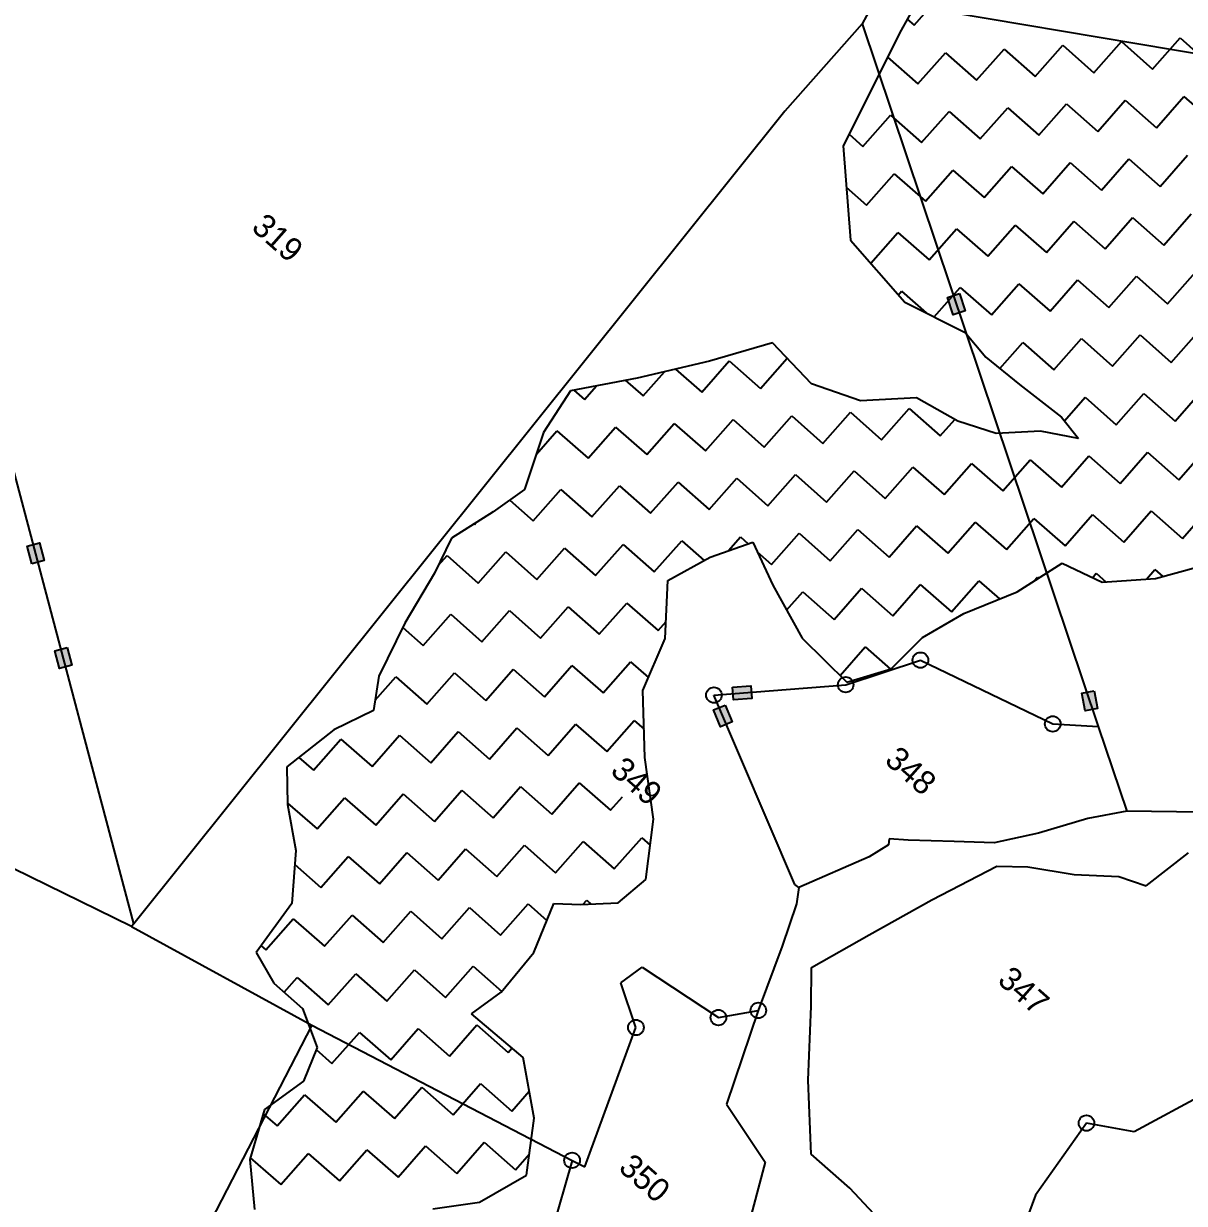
# Model space of a CAD drawing. Header units: metres. Extents: x 316400 to 324250, y 1868140 to 1873603.
# Drawn here: x 321495.2 to 321970.4, y 1870567.9 to 1871051.1 of the extents above; entities that cross this region are included whole.
import ezdxf

# ---------------------------------------------------------------- set-up
doc = ezdxf.new("R2010")
doc.units = ezdxf.units.M
for name, color, linetype in [('POLY_HATCH', 12, 'Continuous'), ('POLY_PARCEL', 6, 'Continuous'), ('POLY_WATER', 4, 'Continuous'), ('TEXT_PARCEL', 7, 'Continuous')]:
    doc.layers.add(name, color=color, linetype=linetype)
doc.styles.add('TEXT_MAP', font='')
doc.styles.get('TEXT_MAP').set_extended_font_data('Kruti Dev 050')

msp = doc.modelspace()

# ---------------------------------------------------------------- hatches: boundary and pattern name
for points in [[(321875.83, 1870931.79), (321880.73, 1870933.43), (321878.35, 1870940.5), (321873.46, 1870938.86)], [(321501.64, 1870838.37), (321496.65, 1870837.05), (321498.57, 1870829.83), (321503.56, 1870831.16)], [(321509.93, 1870787), (321514.92, 1870788.32), (321513.01, 1870795.54), (321508.02, 1870794.21)], [(321793.28, 1870774.7), (321792.87, 1870779.85), (321785.43, 1870779.26), (321785.84, 1870774.11)], [(321929.81, 1870769.58), (321934.88, 1870770.55), (321933.47, 1870777.88), (321928.4, 1870776.91)], [(321780.52, 1870763.1), (321785.27, 1870765.12), (321782.35, 1870771.99), (321777.6, 1870769.97)]]:
    msp.add_hatch(color=256).paths.add_polyline_path(points)

# ---------------------------------------------------------------- linework, layer by layer
for points in [[(321878.35, 1870940.5), (321880.73, 1870933.43), (321875.83, 1870931.79), (321873.46, 1870938.86)], [(321498.57, 1870829.83), (321496.65, 1870837.05), (321501.64, 1870838.37), (321503.56, 1870831.16)], [(321513.01, 1870795.54), (321514.92, 1870788.32), (321509.93, 1870787), (321508.02, 1870794.21)], [(321785.43, 1870779.26), (321792.87, 1870779.85), (321793.28, 1870774.7), (321785.84, 1870774.11)], [(321933.47, 1870777.88), (321934.88, 1870770.55), (321929.81, 1870769.58), (321928.4, 1870776.91)], [(321782.35, 1870771.99), (321785.27, 1870765.12), (321780.52, 1870763.1), (321777.6, 1870769.97)]]:
    msp.add_lwpolyline(points, close=True)
for centre in [(321862.37, 1870790.39), (321777.81, 1870776.07), (321831.75, 1870780.33), (321916.53, 1870764.26), (321795.99, 1870646.9), (321779.65, 1870643.98), (321745.87, 1870639.9), (321930.34, 1870600.76), (321719.74, 1870585.5)]:
    msp.add_circle(centre, 3.19)
at = {"layer": 'POLY_HATCH'}
for p, q in [((321873.03, 1871081.46), (321854.44, 1871048.49)), ((321854.44, 1871048.49), (321830.72, 1871001.05)), ((321830.72, 1871001.05), (321833.7, 1870962.37)), ((321833.7, 1870962.37), (321856.02, 1870937.02)), ((321856.02, 1870937.02), (321880.74, 1870924.6)), ((321880.74, 1870924.6), (321889.2, 1870914.49)), ((321801.76, 1870920.33), (321775.98, 1870912.79)), ((321817.73, 1870903.59), (321801.76, 1870920.33)), ((321889.2, 1870914.49), (321902.93, 1870903.29)), ((321775.98, 1870912.79), (321746.37, 1870905.95)), ((321746.37, 1870905.95), (321719.02, 1870900.68)), ((321719.02, 1870900.68), (321708.05, 1870883.66)), ((321837.82, 1870896.58), (321817.73, 1870903.59)), ((321902.93, 1870903.29), (321920.1, 1870889.94)), ((321860.69, 1870897.78), (321837.82, 1870896.58)), ((321877.63, 1870888.21), (321860.69, 1870897.78)), ((321893.32, 1870883.28), (321877.63, 1870888.21)), ((321920.1, 1870889.94), (321927.06, 1870881.15)), ((321708.05, 1870883.66), (321700.32, 1870860.22)), ((321911.48, 1870884.19), (321893.32, 1870883.28)), ((321927.06, 1870881.15), (321911.48, 1870884.19)), ((321700.32, 1870860.22), (321687.41, 1870851.13)), ((321687.41, 1870851.13), (321670.36, 1870840.35)), ((321670.36, 1870840.35), (321663.47, 1870825.96)), ((321776.21, 1870832.6), (321793.68, 1870838.73)), ((321793.68, 1870838.73), (321801.92, 1870821.05)), ((321758.97, 1870823.02), (321776.21, 1870832.6)), ((321901.94, 1870818.35), (321920.43, 1870830.09)), ((321920.43, 1870830.09), (321936.71, 1870822.27)), ((321958.62, 1870823.83), (321975.48, 1870828.53)), ((321663.47, 1870825.96), (321651.29, 1870805.56)), ((321757.89, 1870799.21), (321758.97, 1870823.02)), ((321936.71, 1870822.27), (321958.62, 1870823.83)), ((321801.92, 1870821.05), (321813.87, 1870799.44)), ((321880.14, 1870809.52), (321901.94, 1870818.35)), ((321863.27, 1870799.61), (321880.14, 1870809.52)), ((321651.29, 1870805.56), (321640.62, 1870783.83)), ((321748.68, 1870778), (321757.89, 1870799.21)), ((321813.87, 1870799.44), (321832.19, 1870781.36)), ((321850.39, 1870786.84), (321863.27, 1870799.61)), ((321640.62, 1870783.83), (321638.44, 1870769.73)), ((321832.19, 1870781.36), (321850.39, 1870786.84)), ((321749.57, 1870750.49), (321748.68, 1870778)), ((321638.44, 1870769.73), (321622.15, 1870761.84)), ((321622.15, 1870761.84), (321603.01, 1870746.68)), ((321753.09, 1870725.23), (321749.57, 1870750.49)), ((321603.01, 1870746.68), (321603.28, 1870731.32)), ((321603.28, 1870731.32), (321606.62, 1870712.37)), ((321749.99, 1870700.6), (321753.09, 1870725.23)), ((321606.62, 1870712.37), (321604.93, 1870690.73)), ((321738.64, 1870691.04), (321749.99, 1870700.6)), ((321604.93, 1870690.73), (321590.36, 1870670.65)), ((321704.06, 1870670.66), (321712.31, 1870690.76)), ((321712.31, 1870690.76), (321723.26, 1870690.24)), ((321723.26, 1870690.24), (321738.64, 1870691.04)), ((321590.36, 1870670.65), (321597.56, 1870658.09)), ((321690.71, 1870654.39), (321704.06, 1870670.66)), ((321597.56, 1870658.09), (321609.34, 1870647.71)), ((321678.62, 1870645.48), (321690.71, 1870654.39)), ((321609.34, 1870647.71), (321615.33, 1870631.77)), ((321699.71, 1870627.57), (321678.62, 1870645.48)), ((321615.33, 1870631.77), (321609.82, 1870617.94)), ((321704.24, 1870602.72), (321699.71, 1870627.57)), ((321609.82, 1870617.94), (321593.77, 1870606.28)), ((321593.77, 1870606.28), (321587.75, 1870585.79)), ((321701.05, 1870579.46), (321704.24, 1870602.72)), ((321587.75, 1870585.79), (321589.77, 1870565.33)), ((321681.82, 1870568.37), (321701.05, 1870579.46)), ((321662.76, 1870565.6), (321681.82, 1870568.37))]:
    msp.add_line(p, q, dxfattribs=at)
at = {"layer": 'POLY_HATCH', "linetype": 'Continuous', "ltscale": 10}
for p, q in [((321859.79, 1871050.42), (321871.04, 1871063.19)), ((321856.94, 1871052.93), (321859.79, 1871050.42)), ((321957.43, 1871032.49), (321968.69, 1871045.27)), ((321968.69, 1871045.27), (321981.46, 1871034.02)), ((321885.35, 1871027.91), (321896.6, 1871040.69)), ((321896.6, 1871040.69), (321909.38, 1871029.44)), ((321909.38, 1871029.44), (321920.63, 1871042.22)), ((321920.63, 1871042.22), (321933.41, 1871030.97)), ((321933.41, 1871030.97), (321944.66, 1871043.74)), ((321944.66, 1871043.74), (321957.43, 1871032.49)), ((321848.87, 1871037.35), (321861.32, 1871026.39)), ((321861.32, 1871026.39), (321872.57, 1871039.16)), ((321872.57, 1871039.16), (321885.35, 1871027.91)), ((321958.96, 1871008.46), (321970.21, 1871021.24)), ((321970.21, 1871021.24), (321982.99, 1871009.99)), ((321886.88, 1871003.89), (321898.13, 1871016.66)), ((321898.13, 1871016.66), (321910.9, 1871005.41)), ((321910.9, 1871005.41), (321922.15, 1871018.19)), ((321922.15, 1871018.19), (321934.93, 1871006.94)), ((321934.93, 1871006.94), (321946.18, 1871019.72)), ((321946.18, 1871019.72), (321958.96, 1871008.46)), ((321838.82, 1871000.83), (321850.07, 1871013.61)), ((321850.07, 1871013.61), (321862.85, 1871002.36)), ((321862.85, 1871002.36), (321874.1, 1871015.14)), ((321874.1, 1871015.14), (321886.88, 1871003.89)), ((321833.12, 1871005.85), (321838.82, 1871000.83)), ((321960.49, 1870984.44), (321971.74, 1870997.21)), ((321888.4, 1870979.86), (321899.65, 1870992.63)), ((321899.65, 1870992.63), (321912.43, 1870981.38)), ((321912.43, 1870981.38), (321923.68, 1870994.16)), ((321923.68, 1870994.16), (321936.46, 1870982.91)), ((321936.46, 1870982.91), (321947.71, 1870995.69)), ((321947.71, 1870995.69), (321960.49, 1870984.44)), ((321840.34, 1870976.8), (321851.6, 1870989.58)), ((321851.6, 1870989.58), (321864.37, 1870978.33)), ((321864.37, 1870978.33), (321875.62, 1870991.11)), ((321875.62, 1870991.11), (321888.4, 1870979.86)), ((321832.02, 1870984.13), (321840.34, 1870976.8)), ((321962.01, 1870960.41), (321973.26, 1870973.18)), ((321889.93, 1870955.83), (321901.18, 1870968.61)), ((321901.18, 1870968.61), (321913.96, 1870957.35)), ((321913.96, 1870957.35), (321925.21, 1870970.13)), ((321925.21, 1870970.13), (321937.99, 1870958.88)), ((321937.99, 1870958.88), (321949.24, 1870971.66)), ((321949.24, 1870971.66), (321962.01, 1870960.41)), ((321842.01, 1870952.93), (321853.12, 1870965.55)), ((321853.12, 1870965.55), (321865.9, 1870954.3)), ((321865.9, 1870954.3), (321877.15, 1870967.08)), ((321877.15, 1870967.08), (321889.93, 1870955.83)), ((321963.54, 1870936.38), (321974.79, 1870949.16)), ((321891.45, 1870931.8), (321902.71, 1870944.58)), ((321902.71, 1870944.58), (321915.48, 1870933.33)), ((321915.48, 1870933.33), (321926.73, 1870946.1)), ((321926.73, 1870946.1), (321939.51, 1870934.85)), ((321939.51, 1870934.85), (321950.76, 1870947.63)), ((321950.76, 1870947.63), (321963.54, 1870936.38)), ((321853.35, 1870940.05), (321854.65, 1870941.52)), ((321854.65, 1870941.52), (321864.74, 1870932.64)), ((321868.05, 1870930.98), (321878.68, 1870943.05)), ((321878.68, 1870943.05), (321891.45, 1870931.8)), ((321965.07, 1870912.35), (321976.32, 1870925.13)), ((321894.84, 1870909.88), (321904.23, 1870920.55)), ((321904.23, 1870920.55), (321917.01, 1870909.3)), ((321917.01, 1870909.3), (321928.26, 1870922.07)), ((321928.26, 1870922.07), (321941.04, 1870910.82)), ((321941.04, 1870910.82), (321952.29, 1870923.6)), ((321952.29, 1870923.6), (321965.07, 1870912.35)), ((321762.11, 1870909.58), (321772.84, 1870900.14)), ((321772.84, 1870900.14), (321784.09, 1870912.92)), ((321784.09, 1870912.92), (321796.87, 1870901.66)), ((321796.87, 1870901.66), (321807.76, 1870914.04)), ((321741.53, 1870905.02), (321748.81, 1870898.61)), ((321748.81, 1870898.61), (321757.54, 1870908.53)), ((321720.4, 1870900.94), (321724.78, 1870897.09)), ((321724.78, 1870897.09), (321729.77, 1870902.75)), ((321966.59, 1870888.32), (321977.84, 1870901.1)), ((321921.31, 1870888.42), (321929.79, 1870898.05)), ((321929.79, 1870898.05), (321942.56, 1870886.8)), ((321942.56, 1870886.8), (321953.82, 1870899.57)), ((321953.82, 1870899.57), (321966.59, 1870888.32)), ((321798.39, 1870877.64), (321809.64, 1870890.41)), ((321809.64, 1870890.41), (321822.42, 1870879.16)), ((321822.42, 1870879.16), (321833.67, 1870891.94)), ((321833.67, 1870891.94), (321846.45, 1870880.69)), ((321846.45, 1870880.69), (321857.7, 1870893.47)), ((321857.7, 1870893.47), (321870.48, 1870882.22)), ((321726.31, 1870873.06), (321737.56, 1870885.83)), ((321737.56, 1870885.83), (321750.34, 1870874.58)), ((321750.34, 1870874.58), (321761.59, 1870887.36)), ((321761.59, 1870887.36), (321774.36, 1870876.11)), ((321774.36, 1870876.11), (321785.62, 1870888.89)), ((321785.62, 1870888.89), (321798.39, 1870877.64)), ((321870.48, 1870882.22), (321876.38, 1870888.91)), ((321705.11, 1870874.74), (321713.53, 1870884.31)), ((321713.53, 1870884.31), (321726.31, 1870873.06)), ((321968.12, 1870864.29), (321979.37, 1870877.07)), ((321872.01, 1870858.19), (321883.26, 1870870.96)), ((321883.26, 1870870.96), (321896.03, 1870859.71)), ((321896.03, 1870859.71), (321907.28, 1870872.49)), ((321907.28, 1870872.49), (321920.06, 1870861.24)), ((321920.06, 1870861.24), (321931.31, 1870874.02)), ((321931.31, 1870874.02), (321944.09, 1870862.77)), ((321944.09, 1870862.77), (321955.34, 1870875.54)), ((321955.34, 1870875.54), (321968.12, 1870864.29)), ((321799.92, 1870853.61), (321811.17, 1870866.39)), ((321811.17, 1870866.39), (321823.95, 1870855.13)), ((321823.95, 1870855.13), (321835.2, 1870867.91)), ((321835.2, 1870867.91), (321847.98, 1870856.66)), ((321847.98, 1870856.66), (321859.23, 1870869.44)), ((321859.23, 1870869.44), (321872.01, 1870858.19)), ((321727.83, 1870849.03), (321739.08, 1870861.81)), ((321739.08, 1870861.81), (321751.86, 1870850.55)), ((321751.86, 1870850.55), (321763.11, 1870863.33)), ((321763.11, 1870863.33), (321775.89, 1870852.08)), ((321775.89, 1870852.08), (321787.14, 1870864.86)), ((321787.14, 1870864.86), (321799.92, 1870853.61)), ((321703.81, 1870847.5), (321715.06, 1870860.28)), ((321715.06, 1870860.28), (321727.83, 1870849.03)), ((321694.23, 1870855.93), (321703.81, 1870847.5)), ((321945.62, 1870838.74), (321956.87, 1870851.52)), ((321956.87, 1870851.52), (321969.65, 1870840.26)), ((321969.65, 1870840.26), (321980.9, 1870853.04)), ((321679.78, 1870845.98), (321680.43, 1870846.72)), ((321873.53, 1870834.16), (321884.78, 1870846.94)), ((321884.78, 1870846.94), (321897.56, 1870835.68)), ((321897.56, 1870835.68), (321908.81, 1870848.46)), ((321908.81, 1870848.46), (321921.59, 1870837.21)), ((321921.59, 1870837.21), (321932.84, 1870849.99)), ((321932.84, 1870849.99), (321945.62, 1870838.74)), ((321679.56, 1870846.17), (321679.78, 1870845.98)), ((321801.45, 1870829.58), (321812.7, 1870842.36)), ((321812.7, 1870842.36), (321825.47, 1870831.11)), ((321825.47, 1870831.11), (321836.73, 1870843.88)), ((321836.73, 1870843.88), (321849.5, 1870832.63)), ((321849.5, 1870832.63), (321860.75, 1870845.41)), ((321860.75, 1870845.41), (321873.53, 1870834.16)), ((321729.36, 1870825), (321740.61, 1870837.78)), ((321740.61, 1870837.78), (321753.39, 1870826.53)), ((321753.39, 1870826.53), (321764.64, 1870839.3)), ((321764.64, 1870839.3), (321773.78, 1870831.25)), ((321783.76, 1870835.25), (321788.67, 1870840.83)), ((321788.67, 1870840.83), (321791.8, 1870838.07)), ((321665.04, 1870829.24), (321668.53, 1870833.2)), ((321668.53, 1870833.2), (321681.3, 1870821.95)), ((321681.3, 1870821.95), (321692.55, 1870834.72)), ((321692.55, 1870834.72), (321705.33, 1870823.47)), ((321705.33, 1870823.47), (321716.58, 1870836.25)), ((321716.58, 1870836.25), (321729.36, 1870825)), ((321795.5, 1870834.81), (321801.45, 1870829.58)), ((321954.94, 1870823.57), (321958.39, 1870827.49)), ((321958.39, 1870827.49), (321961.6, 1870824.66)), ((321875.06, 1870810.13), (321886.31, 1870822.91)), ((321886.31, 1870822.91), (321894.78, 1870815.45)), ((321908.83, 1870822.72), (321910.34, 1870824.43)), ((321910.34, 1870824.43), (321910.84, 1870824)), ((321932.78, 1870824.16), (321934.37, 1870825.96)), ((321934.37, 1870825.96), (321938.42, 1870822.39)), ((321807.59, 1870810.8), (321814.22, 1870818.33)), ((321814.22, 1870818.33), (321827, 1870807.08)), ((321827, 1870807.08), (321838.25, 1870819.85)), ((321838.25, 1870819.85), (321851.03, 1870808.6)), ((321851.03, 1870808.6), (321862.28, 1870821.38)), ((321862.28, 1870821.38), (321875.06, 1870810.13)), ((321730.89, 1870800.97), (321742.14, 1870813.75)), ((321742.14, 1870813.75), (321754.92, 1870802.5)), ((321658.8, 1870796.39), (321670.05, 1870809.17)), ((321670.05, 1870809.17), (321682.83, 1870797.92)), ((321682.83, 1870797.92), (321694.08, 1870810.7)), ((321694.08, 1870810.7), (321706.86, 1870799.44)), ((321706.86, 1870799.44), (321718.11, 1870812.22)), ((321718.11, 1870812.22), (321730.89, 1870800.97)), ((321650.42, 1870803.77), (321658.8, 1870796.39)), ((321754.92, 1870802.5), (321758.21, 1870806.24)), ((321829.44, 1870784.08), (321839.78, 1870795.83)), ((321839.78, 1870795.83), (321850.09, 1870786.75)), ((321732.41, 1870776.94), (321743.66, 1870789.72)), ((321743.66, 1870789.72), (321750.97, 1870783.28)), ((321660.33, 1870772.36), (321671.58, 1870785.14)), ((321671.58, 1870785.14), (321684.36, 1870773.89)), ((321684.36, 1870773.89), (321695.61, 1870786.67)), ((321695.61, 1870786.67), (321708.38, 1870775.42)), ((321708.38, 1870775.42), (321719.64, 1870788.19)), ((321719.64, 1870788.19), (321732.41, 1870776.94)), ((321639.1, 1870774.02), (321647.55, 1870783.61)), ((321647.55, 1870783.61), (321660.33, 1870772.36)), ((321733.94, 1870752.91), (321745.19, 1870765.69)), ((321745.19, 1870765.69), (321749.19, 1870762.17)), ((321661.85, 1870748.33), (321673.1, 1870761.11)), ((321673.1, 1870761.11), (321685.88, 1870749.86)), ((321685.88, 1870749.86), (321697.13, 1870762.64)), ((321697.13, 1870762.64), (321709.91, 1870751.39)), ((321709.91, 1870751.39), (321721.16, 1870764.17)), ((321721.16, 1870764.17), (321733.94, 1870752.91)), ((321613.8, 1870745.28), (321625.05, 1870758.06)), ((321625.05, 1870758.06), (321637.83, 1870746.81)), ((321637.83, 1870746.81), (321649.08, 1870759.59)), ((321649.08, 1870759.59), (321661.85, 1870748.33)), ((321607.85, 1870750.52), (321613.8, 1870745.28)), ((321639.35, 1870722.78), (321650.6, 1870735.56)), ((321650.6, 1870735.56), (321663.38, 1870724.31)), ((321663.38, 1870724.31), (321674.63, 1870737.08)), ((321674.63, 1870737.08), (321687.41, 1870725.83)), ((321687.41, 1870725.83), (321698.66, 1870738.61)), ((321698.66, 1870738.61), (321711.44, 1870727.36)), ((321711.44, 1870727.36), (321722.69, 1870740.14)), ((321722.69, 1870740.14), (321735.47, 1870728.89)), ((321603.27, 1870731.87), (321615.32, 1870721.25)), ((321615.32, 1870721.25), (321626.57, 1870734.03)), ((321626.57, 1870734.03), (321639.35, 1870722.78)), ((321735.47, 1870728.89), (321740.32, 1870734.4)), ((321736.99, 1870704.86), (321748.24, 1870717.63)), ((321748.24, 1870717.63), (321751.75, 1870714.55)), ((321640.88, 1870698.75), (321652.13, 1870711.53)), ((321652.13, 1870711.53), (321664.91, 1870700.28)), ((321664.91, 1870700.28), (321676.16, 1870713.06)), ((321676.16, 1870713.06), (321688.94, 1870701.8)), ((321688.94, 1870701.8), (321700.19, 1870714.58)), ((321700.19, 1870714.58), (321712.96, 1870703.33)), ((321712.96, 1870703.33), (321724.21, 1870716.11)), ((321724.21, 1870716.11), (321736.99, 1870704.86)), ((321606.17, 1870706.62), (321616.85, 1870697.22)), ((321616.85, 1870697.22), (321628.1, 1870710)), ((321628.1, 1870710), (321640.88, 1870698.75)), ((321724.16, 1870690.29), (321725.74, 1870692.08)), ((321725.74, 1870692.08), (321727.57, 1870690.47)), ((321642.4, 1870674.72), (321653.66, 1870687.5)), ((321653.66, 1870687.5), (321666.43, 1870676.25)), ((321666.43, 1870676.25), (321677.68, 1870689.03)), ((321677.68, 1870689.03), (321690.46, 1870677.78)), ((321690.46, 1870677.78), (321701.71, 1870690.55)), ((321701.71, 1870690.55), (321709.43, 1870683.76)), ((321594.35, 1870671.67), (321605.6, 1870684.45)), ((321605.6, 1870684.45), (321618.38, 1870673.2)), ((321618.38, 1870673.2), (321629.63, 1870685.97)), ((321629.63, 1870685.97), (321642.4, 1870674.72)), ((321592.37, 1870673.41), (321594.35, 1870671.67)), ((321643.93, 1870650.69), (321655.18, 1870663.47)), ((321655.18, 1870663.47), (321667.96, 1870652.22)), ((321667.96, 1870652.22), (321679.21, 1870665)), ((321679.21, 1870665), (321690.94, 1870654.67)), ((321601.79, 1870654.36), (321607.12, 1870660.42)), ((321607.12, 1870660.42), (321619.9, 1870649.17)), ((321619.9, 1870649.17), (321631.15, 1870661.95)), ((321631.15, 1870661.95), (321643.93, 1870650.69)), ((321645.46, 1870626.67), (321656.71, 1870639.44)), ((321656.71, 1870639.44), (321669.49, 1870628.19)), ((321669.49, 1870628.19), (321680.74, 1870640.97)), ((321680.74, 1870640.97), (321693.51, 1870629.72)), ((321621.43, 1870625.14), (321632.68, 1870637.92)), ((321632.68, 1870637.92), (321645.46, 1870626.67)), ((321614.96, 1870630.84), (321621.43, 1870625.14)), ((321693.51, 1870629.72), (321695.08, 1870631.5)), ((321646.98, 1870602.64), (321658.23, 1870615.41)), ((321658.23, 1870615.41), (321671.01, 1870604.16)), ((321671.01, 1870604.16), (321682.26, 1870616.94)), ((321682.26, 1870616.94), (321695.04, 1870605.69)), ((321598.93, 1870599.58), (321610.18, 1870612.36)), ((321610.18, 1870612.36), (321622.96, 1870601.11)), ((321622.96, 1870601.11), (321634.21, 1870613.89)), ((321634.21, 1870613.89), (321646.98, 1870602.64)), ((321695.04, 1870605.69), (321702.21, 1870613.84)), ((321593.27, 1870604.57), (321598.93, 1870599.58)), ((321648.51, 1870578.61), (321659.76, 1870591.39)), ((321659.76, 1870591.39), (321672.54, 1870580.13)), ((321672.54, 1870580.13), (321683.79, 1870592.91)), ((321683.79, 1870592.91), (321696.57, 1870581.66)), ((321587.97, 1870586.55), (321600.45, 1870575.56)), ((321600.45, 1870575.56), (321611.7, 1870588.33)), ((321611.7, 1870588.33), (321624.48, 1870577.08)), ((321624.48, 1870577.08), (321635.73, 1870589.86)), ((321635.73, 1870589.86), (321648.51, 1870578.61)), ((321696.57, 1870581.66), (321702.24, 1870588.1))]:
    msp.add_line(p, q, dxfattribs=at)
at = {"layer": 'POLY_PARCEL'}
for p, q in [((321521.51, 1870753.42), (321421.8, 1871129.24)), ((321843.8, 1871061.03), (321838.49, 1871051.09)), ((322070.33, 1871022.63), (321843.8, 1871061.03)), ((321838.49, 1871051.09), (321806.8, 1871015.29)), ((321838.49, 1871051.09), (321935.19, 1870763.16)), ((321806.8, 1871015.29), (321540.31, 1870682.36)), ((321831.75, 1870780.33), (321862.37, 1870790.39)), ((321862.37, 1870790.39), (321916.53, 1870764.26)), ((321777.81, 1870776.07), (321831.75, 1870780.33)), ((321810.88, 1870698.42), (321777.81, 1870776.07)), ((321916.53, 1870764.26), (321935.19, 1870763.16)), ((321935.19, 1870763.16), (321946.83, 1870728.49)), ((321540.31, 1870682.36), (321521.51, 1870753.42)), ((321539.4, 1870681.22), (321443.22, 1870728.38)), ((321812.63, 1870697.3), (321810.88, 1870698.42)), ((321540.31, 1870682.36), (321539.4, 1870681.22)), ((321539.4, 1870681.22), (321613.16, 1870640.9)), ((321739.75, 1870658.26), (321748.49, 1870664.66)), ((321748.49, 1870664.66), (321779.65, 1870643.98)), ((321745.87, 1870639.9), (321739.75, 1870658.26)), ((321779.65, 1870643.98), (321795.99, 1870646.9)), ((321613.16, 1870640.9), (321491.04, 1870404.05)), ((321613.16, 1870640.9), (321719.74, 1870585.5)), ((321724.94, 1870582.8), (321745.87, 1870639.9)), ((321979.17, 1870613.05), (321949.82, 1870597.23)), ((321930.34, 1870600.76), (321909.42, 1870571.27)), ((321949.82, 1870597.23), (321930.34, 1870600.76)), ((321719.74, 1870585.5), (321701.8, 1870522.56)), ((321719.74, 1870585.5), (321724.94, 1870582.8)), ((321909.42, 1870571.27), (321886.63, 1870509.13))]:
    msp.add_line(p, q, dxfattribs=at)
at = {"layer": 'POLY_WATER'}
for p, q in [((321946.83, 1870728.49), (321930.88, 1870725.59)), ((321977.33, 1870728.17), (321946.83, 1870728.49)), ((321930.88, 1870725.59), (321910.71, 1870719.46)), ((321849.59, 1870717.2), (321849.3, 1870714.79)), ((321857.3, 1870716.71), (321849.59, 1870717.2)), ((321876.14, 1870716.05), (321857.3, 1870716.71)), ((321910.71, 1870719.46), (321892.5, 1870715.58)), ((321849.3, 1870714.79), (321841.41, 1870709.79)), ((321892.5, 1870715.58), (321876.14, 1870716.05)), ((321954.72, 1870697.96), (321972.13, 1870711.51)), ((321841.41, 1870709.79), (321812.63, 1870697.3)), ((321867.08, 1870692.17), (321893.65, 1870705.94)), ((321893.65, 1870705.94), (321906.29, 1870705.77)), ((321906.29, 1870705.77), (321925.29, 1870702.64)), ((321925.29, 1870702.64), (321943.62, 1870701.76)), ((321943.62, 1870701.76), (321954.72, 1870697.96)), ((321812.63, 1870697.3), (321811.56, 1870690.61)), ((321841.42, 1870677.93), (321867.08, 1870692.17)), ((321811.56, 1870690.61), (321805.7, 1870673.2)), ((321817.82, 1870664.52), (321841.42, 1870677.93)), ((321805.7, 1870673.2), (321795.99, 1870646.9)), ((321817.68, 1870648.71), (321817.82, 1870664.52)), ((321816.36, 1870618.35), (321817.68, 1870648.71)), ((321795.99, 1870646.9), (321783, 1870608.57)), ((321817.68, 1870587.98), (321816.36, 1870618.35)), ((321783, 1870608.57), (321798.73, 1870584.75)), ((321833.49, 1870574.06), (321817.68, 1870587.98)), ((321798.73, 1870584.75), (321790.85, 1870554.86)), ((321849.13, 1870557.3), (321833.49, 1870574.06))]:
    msp.add_line(p, q, dxfattribs=at)

# ---------------------------------------------------------------- texts
at = {"layer": 'TEXT_PARCEL', "style": 'TEXT_MAP'}
for s, p in [('319', (321587.98, 1870966.94)), ('349', (321734.96, 1870744.34)), ('348', (321847.23, 1870748.65)), ('347', (321893.45, 1870658.54)), ('350', (321738.28, 1870581.75))]:
    msp.add_text(s, height=9.652, rotation=318.6349, dxfattribs=at).set_placement(p)

doc.saveas('drawing.dxf')
